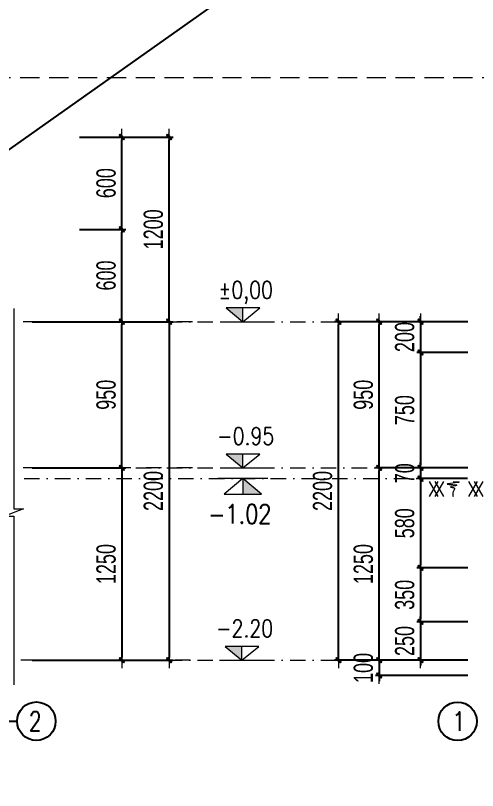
# Model space of a CAD drawing. Header units: millimetres. Extents: x -182770 to 489476, y -561170 to -280028.
# Drawn here: x -59981 to -56980, y -523806 to -518770 of the extents above; entities that cross this region are included whole.
import ezdxf
from ezdxf.enums import TextEntityAlignment as Align

# ---------------------------------------------------------------- set-up
doc = ezdxf.new("R2010")
doc.units = ezdxf.units.MM
doc.header["$MEASUREMENT"] = 0
doc.header["$PDMODE"] = 32
doc.linetypes.add('DASHDOT', pattern=[1, 0.5, -0.25, 0, -0.25])
doc.linetypes.add('HIDDEN', pattern=[0.375, 0.25, -0.125])
doc.layers.get('Defpoints').update_dxf_attribs({"color": 1})
doc.layers.add('KCS_Plotter', color=11, linetype='Continuous', plot=False)
for name, color, linetype, lineweight in [('LC Dim', 8, 'Continuous', 18), ('LC Hatch', 252, 'Continuous', 9), ('LC Khac', 4, 'Continuous', 9), ('LC MANH DUT', 35, 'HIDDEN', 5), ('LC Net manh', 133, 'Continuous', 5), ('LC Net truc', 79, 'DASHDOT', 13), ('LC Text1', 3, 'Continuous', 20), ('LC Text2', 7, 'Continuous', 25)]:
    doc.layers.add(name, color=color, linetype=linetype, lineweight=lineweight)
doc.styles.add('HOATBIF', font='hoatbif.shx', dxfattribs={"width": 0.7})
doc.styles.add('LC 3', font='vnsimli.shx', dxfattribs={"width": 0.75})
doc.styles.add('T1', font='Vnsimli.shx', dxfattribs={"width": 0.8})
doc.dimstyles.new('1-100(1-50)', dxfattribs={"dimscale": 50, "dimtxt": 2.5, "dimasz": 0.35, "dimexe": 0.5, "dimexo": 0, "dimgap": 0.8, "dimtad": 1, "dimdec": 0, "dimzin": 0, "dimdsep": 46, "dimtxsty": 'HOATBIF', "dimblk1": 'DOT', "dimblk2": 'DOT', "dimsah": 1, "dimcen": -1, "dimdle": 1, "dimclrd": 256, "dimclre": 256, "dimclrt": 4, "dimadec": 3, "dimazin": 2, "dimtfac": 0.333333, "dimtdec": 0, "dimtix": 1, "dimtmove": 2, "dimatfit": 3, "dimldrblk": 'DOT', "dimfxl": 1, "dimtvp": 0.833333, "dimtolj": 1, "dimtzin": 0, "dimarcsym": 0})

# ---------------------------------------------------------------- blocks, each defined once
blk = doc.blocks.new('DOT')
at = {"layer": 'LC Dim'}
blk.add_line((-3, 0), (3, 0), dxfattribs=at)
at = {"layer": 'LC Dim', "color": 4}
blk.add_line((-1, -1), (1, 1), dxfattribs=at)
blk.add_lwpolyline([(0.5, 1), (-1, -0.5), (-0.5, -1), (1, 0.5)], close=True, dxfattribs=at)
blk = doc.blocks.new('*D518')
at = {"layer": 'Defpoints', "color": 0, "ltscale": 2, "transparency": 16777216}
for p in [(-57043.6, -522959.4), (-57618.4, -523059.4), (-57043.6, -523059.4)]:
    blk.add_point(p, dxfattribs=at)
at = {"layer": 'LC Dim', "lineweight": -2, "ltscale": 2, "transparency": 16777216}
for p, q in [((-57618.4, -522941.9), (-57618.4, -522924.4)), ((-57043.6, -522959.4), (-57643.4, -522959.4)), ((-57618.4, -522959.4), (-57618.4, -523059.4)), ((-57043.6, -523059.4), (-57643.4, -523059.4)), ((-57618.4, -523076.9), (-57618.4, -523094.4))]:
    blk.add_line(p, q, dxfattribs=at)
at = {"layer": 'LC Dim', "lineweight": -2, "ltscale": 2, "transparency": 16777216, "xscale": 17.5, "yscale": 17.5, "zscale": 17.5}
for p, rotation in [((-57618.4, -522959.4), 270), ((-57618.4, -523059.4), 90)]:
    blk.add_blockref('DOT', p, dxfattribs=dict(at, rotation=rotation))
at = {"layer": 'LC Dim', "color": 4, "ltscale": 2, "transparency": 16777216, "insert": (-57720.9, -523009.4), "char_height": 125, "attachment_point": 5, "rotation": 90, "style": 'HOATBIF'}
blk.add_mtext('\\A1;100', dxfattribs=at)
blk = doc.blocks.new('_Dot')
at = {"color": 0, "linetype": 'ByBlock', "lineweight": -2}
blk.add_line((-0.5, 0), (-1, 0), dxfattribs=at)
at = {"color": 0, "linetype": 'ByBlock', "const_width": 0.5}
blk.add_lwpolyline([(-0.25, 0, 1), (0.25, 0, 1)], format="xyb", close=True, dxfattribs=at)
blk = doc.blocks.new('*D519')
at = {"layer": 'Defpoints', "color": 0, "ltscale": 2, "transparency": 16777216}
for p in [(-57618.4, -521709.4), (-57043.6, -521709.4), (-57043.6, -522959.4)]:
    blk.add_point(p, dxfattribs=at)
at = {"layer": 'LC Dim', "lineweight": -2, "ltscale": 2, "transparency": 16777216}
for p, q in [((-57043.6, -521709.4), (-57643.4, -521709.4)), ((-57618.4, -522941.9), (-57618.4, -521726.9)), ((-57043.6, -522959.4), (-57643.4, -522959.4))]:
    blk.add_line(p, q, dxfattribs=at)
at = {"layer": 'LC Dim', "lineweight": -2, "ltscale": 2, "transparency": 16777216, "xscale": 17.5, "yscale": 17.5, "zscale": 17.5}
for p, rotation in [((-57618.4, -521709.4), 90), ((-57618.4, -522959.4), 270)]:
    blk.add_blockref('DOT', p, dxfattribs=dict(at, rotation=rotation))
at = {"layer": 'LC Dim', "color": 4, "ltscale": 2, "transparency": 16777216, "insert": (-57720.9, -522334.4), "char_height": 125, "attachment_point": 5, "rotation": 90, "style": 'HOATBIF'}
blk.add_mtext('\\A1;1250', dxfattribs=at)
blk = doc.blocks.new('*D520')
at = {"layer": 'Defpoints', "color": 0, "ltscale": 2, "transparency": 16777216}
for p in [(-57618.4, -520759.4), (-57043.6, -520759.4), (-57043.6, -521709.4)]:
    blk.add_point(p, dxfattribs=at)
at = {"layer": 'LC Dim', "lineweight": -2, "ltscale": 2, "transparency": 16777216}
for p, q in [((-57043.6, -520759.4), (-57643.4, -520759.4)), ((-57618.4, -521691.9), (-57618.4, -520776.9)), ((-57043.6, -521709.4), (-57643.4, -521709.4))]:
    blk.add_line(p, q, dxfattribs=at)
at = {"layer": 'LC Dim', "lineweight": -2, "ltscale": 2, "transparency": 16777216, "xscale": 17.5, "yscale": 17.5, "zscale": 17.5}
for p, rotation in [((-57618.4, -520759.4), 90), ((-57618.4, -521709.4), 270)]:
    blk.add_blockref('DOT', p, dxfattribs=dict(at, rotation=rotation))
at = {"layer": 'LC Dim', "color": 4, "ltscale": 2, "transparency": 16777216, "insert": (-57720.9, -521234.4), "char_height": 125, "attachment_point": 5, "rotation": 90, "style": 'HOATBIF'}
blk.add_mtext('\\A1;950', dxfattribs=at)
blk = doc.blocks.new('mat dat')
at = {"layer": 'LC Net manh'}
for p, q in [((2, 0), (3.73, -3)), ((3.73, 0), (2, -3)), ((3.15, 0), (4.88, -3)), ((4.88, 0), (3.15, -3))]:
    blk.add_line(p, q, dxfattribs=at)
blk.add_spline([(0, 0), (-1.21, -0.12), (1.21, -0.52), (-0.75, -0.75), (0.58, -1.1), (-0.23, -1.33), (0.06, -2.19), (0, -3)], degree=3, dxfattribs=at)
blk = doc.blocks.new('*U374')
at = {"layer": 'LC Khac', "xscale": 32.00000000005184, "yscale": 32.00000000005184, "zscale": 32.00000000005184}
blk.add_blockref('mat dat', (-56.7, 48), dxfattribs=at)
blk = doc.blocks.new('*U373')
at = {"layer": 'LC Dim', "color": 0, "linetype": 'ByBlock', "lineweight": -2}
for p in [(0, 0), (256, 0)]:
    blk.add_blockref('*U374', p, dxfattribs=at)
blk = doc.blocks.new('*D445')
at = {"layer": 'Defpoints', "color": 0, "transparency": 16777216}
for p in [(-57044.4, -521779.4), (-57349.9, -522359.4), (-57043.6, -522359.4)]:
    blk.add_point(p, dxfattribs=at)
at = {"layer": 'LC Dim', "lineweight": -2, "transparency": 16777216}
for p, q in [((-57044.4, -521779.4), (-57374.9, -521779.4)), ((-57349.9, -521796.9), (-57349.9, -522341.9)), ((-57043.6, -522359.4), (-57374.9, -522359.4))]:
    blk.add_line(p, q, dxfattribs=at)
at = {"layer": 'LC Dim', "lineweight": -2, "transparency": 16777216, "xscale": 17.5, "yscale": 17.5, "zscale": 17.5}
for p, rotation in [((-57349.9, -521779.4), 90), ((-57349.9, -522359.4), 270)]:
    blk.add_blockref('DOT', p, dxfattribs=dict(at, rotation=rotation))
at = {"layer": 'LC Dim', "color": 4, "transparency": 16777216, "insert": (-57452.4, -522069.4), "char_height": 125, "attachment_point": 5, "rotation": 90, "style": 'HOATBIF'}
blk.add_mtext('\\A1;580', dxfattribs=at)
blk = doc.blocks.new('*D446')
at = {"layer": 'Defpoints', "color": 0, "transparency": 16777216}
for p in [(-57043.6, -522359.4), (-57349.9, -522709.4), (-57043.6, -522709.4)]:
    blk.add_point(p, dxfattribs=at)
at = {"layer": 'LC Dim', "lineweight": -2, "transparency": 16777216}
for p, q in [((-57043.6, -522359.4), (-57374.9, -522359.4)), ((-57349.9, -522376.9), (-57349.9, -522691.9)), ((-57043.6, -522709.4), (-57374.9, -522709.4))]:
    blk.add_line(p, q, dxfattribs=at)
at = {"layer": 'LC Dim', "lineweight": -2, "transparency": 16777216, "xscale": 17.5, "yscale": 17.5, "zscale": 17.5}
for p, rotation in [((-57349.9, -522359.4), 90), ((-57349.9, -522709.4), 270)]:
    blk.add_blockref('DOT', p, dxfattribs=dict(at, rotation=rotation))
at = {"layer": 'LC Dim', "color": 4, "transparency": 16777216, "insert": (-57452.4, -522534.4), "char_height": 125, "attachment_point": 5, "rotation": 90, "style": 'HOATBIF'}
blk.add_mtext('\\A1;350', dxfattribs=at)
blk = doc.blocks.new('*D447')
at = {"layer": 'Defpoints', "color": 0, "transparency": 16777216}
for p in [(-57043.6, -522709.4), (-57349.9, -522959.4), (-57043.6, -522959.4)]:
    blk.add_point(p, dxfattribs=at)
at = {"layer": 'LC Dim', "lineweight": -2, "transparency": 16777216}
for p, q in [((-57349.9, -522691.9), (-57349.9, -522674.4)), ((-57043.6, -522709.4), (-57374.9, -522709.4)), ((-57349.9, -522709.4), (-57349.9, -522959.4)), ((-57043.6, -522959.4), (-57374.9, -522959.4)), ((-57349.9, -522976.9), (-57349.9, -522994.4))]:
    blk.add_line(p, q, dxfattribs=at)
at = {"layer": 'LC Dim', "lineweight": -2, "transparency": 16777216, "xscale": 17.5, "yscale": 17.5, "zscale": 17.5}
for p, rotation in [((-57349.9, -522709.4), 270), ((-57349.9, -522959.4), 90)]:
    blk.add_blockref('DOT', p, dxfattribs=dict(at, rotation=rotation))
at = {"layer": 'LC Dim', "color": 4, "transparency": 16777216, "insert": (-57452.4, -522834.4), "char_height": 125, "attachment_point": 5, "rotation": 90, "style": 'HOATBIF'}
blk.add_mtext('\\A1;250', dxfattribs=at)
blk = doc.blocks.new('*D448')
at = {"layer": 'Defpoints', "color": 0, "transparency": 16777216}
for p in [(-57106.2, -521709.4), (-57349.9, -521779.4), (-57106.2, -521779.4)]:
    blk.add_point(p, dxfattribs=at)
at = {"layer": 'LC Dim', "lineweight": -2, "transparency": 16777216}
for p, q in [((-57106.2, -521709.4), (-57374.9, -521709.4)), ((-57349.9, -521691.9), (-57349.9, -521674.4)), ((-57349.9, -521709.4), (-57349.9, -521779.4)), ((-57106.2, -521779.4), (-57374.9, -521779.4)), ((-57349.9, -521796.9), (-57349.9, -521814.4))]:
    blk.add_line(p, q, dxfattribs=at)
at = {"layer": 'LC Dim', "lineweight": -2, "transparency": 16777216, "xscale": 17.5, "yscale": 17.5, "zscale": 17.5}
for p, rotation in [((-57349.9, -521709.4), 270), ((-57349.9, -521779.4), 90)]:
    blk.add_blockref('DOT', p, dxfattribs=dict(at, rotation=rotation))
at = {"layer": 'LC Dim', "color": 4, "transparency": 16777216, "insert": (-57452.4, -521744.4), "char_height": 125, "attachment_point": 5, "rotation": 90, "style": 'HOATBIF'}
blk.add_mtext('\\A1;70', dxfattribs=at)
blk = doc.blocks.new('*D449')
at = {"layer": 'Defpoints', "color": 0, "transparency": 16777216}
for p in [(-57043.6, -520759.4), (-57349.9, -520959.4), (-57043.6, -520959.4)]:
    blk.add_point(p, dxfattribs=at)
at = {"layer": 'LC Dim', "lineweight": -2, "transparency": 16777216}
for p, q in [((-57043.6, -520759.4), (-57374.9, -520759.4)), ((-57349.9, -520741.9), (-57349.9, -520724.4)), ((-57349.9, -520759.4), (-57349.9, -520959.4)), ((-57043.6, -520959.4), (-57374.9, -520959.4)), ((-57349.9, -520976.9), (-57349.9, -520994.4))]:
    blk.add_line(p, q, dxfattribs=at)
at = {"layer": 'LC Dim', "lineweight": -2, "transparency": 16777216, "xscale": 17.5, "yscale": 17.5, "zscale": 17.5}
for p, rotation in [((-57349.9, -520759.4), 270), ((-57349.9, -520959.4), 90)]:
    blk.add_blockref('DOT', p, dxfattribs=dict(at, rotation=rotation))
at = {"layer": 'LC Dim', "color": 4, "transparency": 16777216, "insert": (-57452.4, -520859.4), "char_height": 125, "attachment_point": 5, "rotation": 90, "style": 'HOATBIF'}
blk.add_mtext('\\A1;200', dxfattribs=at)
blk = doc.blocks.new('*D450')
at = {"layer": 'Defpoints', "color": 0, "transparency": 16777216}
for p in [(-57043.6, -520959.4), (-57349.9, -521709.4), (-57043.6, -521709.4)]:
    blk.add_point(p, dxfattribs=at)
at = {"layer": 'LC Dim', "lineweight": -2, "transparency": 16777216}
for p, q in [((-57043.6, -520959.4), (-57374.9, -520959.4)), ((-57349.9, -520976.9), (-57349.9, -521691.9)), ((-57043.6, -521709.4), (-57374.9, -521709.4))]:
    blk.add_line(p, q, dxfattribs=at)
at = {"layer": 'LC Dim', "lineweight": -2, "transparency": 16777216, "xscale": 17.5, "yscale": 17.5, "zscale": 17.5}
for p, rotation in [((-57349.9, -520959.4), 90), ((-57349.9, -521709.4), 270)]:
    blk.add_blockref('DOT', p, dxfattribs=dict(at, rotation=rotation))
at = {"layer": 'LC Dim', "color": 4, "transparency": 16777216, "insert": (-57452.4, -521334.4), "char_height": 125, "attachment_point": 5, "rotation": 90, "style": 'HOATBIF'}
blk.add_mtext('\\A1;750', dxfattribs=at)
blk = doc.blocks.new('*D472')
at = {"layer": 'Defpoints', "color": 0, "ltscale": 2, "transparency": 16777216}
for p in [(-59872.8, -520759.4), (-59289.4, -520759.4), (-59872.8, -521709.4)]:
    blk.add_point(p, dxfattribs=at)
at = {"layer": 'LC Dim', "lineweight": -2, "ltscale": 2, "transparency": 16777216}
for p, q in [((-59872.8, -520759.4), (-59264.4, -520759.4)), ((-59289.4, -521691.9), (-59289.4, -520776.9)), ((-59872.8, -521709.4), (-59264.4, -521709.4))]:
    blk.add_line(p, q, dxfattribs=at)
at = {"layer": 'LC Dim', "lineweight": -2, "ltscale": 2, "transparency": 16777216, "xscale": 17.5, "yscale": 17.5, "zscale": 17.5}
for p, rotation in [((-59289.4, -520759.4), 90), ((-59289.4, -521709.4), 270)]:
    blk.add_blockref('DOT', p, dxfattribs=dict(at, rotation=rotation))
at = {"layer": 'LC Dim', "color": 4, "ltscale": 2, "transparency": 16777216, "insert": (-59391.9, -521234.4), "char_height": 125, "attachment_point": 5, "rotation": 90, "style": 'HOATBIF'}
blk.add_mtext('\\A1;950', dxfattribs=at)
blk = doc.blocks.new('*D473')
at = {"layer": 'Defpoints', "color": 0, "ltscale": 2, "transparency": 16777216}
for p in [(-59565.7, -520159.4), (-59289.4, -520159.4), (-59565.7, -520759.4)]:
    blk.add_point(p, dxfattribs=at)
at = {"layer": 'LC Dim', "lineweight": -2, "ltscale": 2, "transparency": 16777216}
for p, q in [((-59565.7, -520159.4), (-59264.4, -520159.4)), ((-59289.4, -520741.9), (-59289.4, -520176.9)), ((-59565.7, -520759.4), (-59264.4, -520759.4))]:
    blk.add_line(p, q, dxfattribs=at)
at = {"layer": 'LC Dim', "lineweight": -2, "ltscale": 2, "transparency": 16777216, "xscale": 17.5, "yscale": 17.5, "zscale": 17.5}
for p, rotation in [((-59289.4, -520159.4), 90), ((-59289.4, -520759.4), 270)]:
    blk.add_blockref('DOT', p, dxfattribs=dict(at, rotation=rotation))
at = {"layer": 'LC Dim', "color": 4, "ltscale": 2, "transparency": 16777216, "insert": (-59391.9, -520459.4), "char_height": 125, "attachment_point": 5, "rotation": 90, "style": 'HOATBIF'}
blk.add_mtext('\\A1;600', dxfattribs=at)
blk = doc.blocks.new('*D474')
at = {"layer": 'Defpoints', "color": 0, "ltscale": 2, "transparency": 16777216}
for p in [(-59565.7, -519559.4), (-59289.4, -519559.4), (-59565.7, -520159.4)]:
    blk.add_point(p, dxfattribs=at)
at = {"layer": 'LC Dim', "lineweight": -2, "ltscale": 2, "transparency": 16777216}
for p, q in [((-59565.7, -519559.4), (-59264.4, -519559.4)), ((-59289.4, -520141.9), (-59289.4, -519576.9)), ((-59565.7, -520159.4), (-59264.4, -520159.4))]:
    blk.add_line(p, q, dxfattribs=at)
at = {"layer": 'LC Dim', "lineweight": -2, "ltscale": 2, "transparency": 16777216, "xscale": 17.5, "yscale": 17.5, "zscale": 17.5}
for p, rotation in [((-59289.4, -519559.4), 90), ((-59289.4, -520159.4), 270)]:
    blk.add_blockref('DOT', p, dxfattribs=dict(at, rotation=rotation))
at = {"layer": 'LC Dim', "color": 4, "ltscale": 2, "transparency": 16777216, "insert": (-59391.9, -519859.4), "char_height": 125, "attachment_point": 5, "rotation": 90, "style": 'HOATBIF'}
blk.add_mtext('\\A1;600', dxfattribs=at)
blk = doc.blocks.new('*D475')
at = {"layer": 'Defpoints', "color": 0, "ltscale": 2, "transparency": 16777216}
for p in [(-59565.7, -519559.4), (-58982.3, -519559.4), (-59565.7, -520759.4)]:
    blk.add_point(p, dxfattribs=at)
at = {"layer": 'LC Dim', "lineweight": -2, "ltscale": 2, "transparency": 16777216}
for p, q in [((-59565.7, -519559.4), (-58957.3, -519559.4)), ((-58982.3, -520741.9), (-58982.3, -519576.9)), ((-59565.7, -520759.4), (-58957.3, -520759.4))]:
    blk.add_line(p, q, dxfattribs=at)
at = {"layer": 'LC Dim', "lineweight": -2, "ltscale": 2, "transparency": 16777216, "xscale": 17.5, "yscale": 17.5, "zscale": 17.5}
for p, rotation in [((-58982.3, -519559.4), 90), ((-58982.3, -520759.4), 270)]:
    blk.add_blockref('DOT', p, dxfattribs=dict(at, rotation=rotation))
at = {"layer": 'LC Dim', "color": 4, "ltscale": 2, "transparency": 16777216, "insert": (-59084.8, -520159.4), "char_height": 125, "attachment_point": 5, "rotation": 90, "style": 'HOATBIF'}
blk.add_mtext('\\A1;1200', dxfattribs=at)
blk = doc.blocks.new('*D476')
at = {"layer": 'Defpoints', "color": 0, "ltscale": 2, "transparency": 16777216}
for p in [(-59872.8, -521709.4), (-59872.8, -522959.4), (-59289.4, -522959.4)]:
    blk.add_point(p, dxfattribs=at)
at = {"layer": 'LC Dim', "lineweight": -2, "ltscale": 2, "transparency": 16777216}
for p, q in [((-59872.8, -521709.4), (-59264.4, -521709.4)), ((-59289.4, -521726.9), (-59289.4, -522941.9)), ((-59872.8, -522959.4), (-59264.4, -522959.4))]:
    blk.add_line(p, q, dxfattribs=at)
at = {"layer": 'LC Dim', "lineweight": -2, "ltscale": 2, "transparency": 16777216, "xscale": 17.5, "yscale": 17.5, "zscale": 17.5}
for p, rotation in [((-59289.4, -521709.4), 90), ((-59289.4, -522959.4), 270)]:
    blk.add_blockref('DOT', p, dxfattribs=dict(at, rotation=rotation))
at = {"layer": 'LC Dim', "color": 4, "ltscale": 2, "transparency": 16777216, "insert": (-59391.9, -522334.4), "char_height": 125, "attachment_point": 5, "rotation": 90, "style": 'HOATBIF'}
blk.add_mtext('\\A1;1250', dxfattribs=at)
blk = doc.blocks.new('Caodo1')
at = {"layer": 'LC Text1'}
blk.add_hatch(color=4, dxfattribs=at).paths.add_polyline_path([(0, 200), (0, 0), (243, 200)])
at = {"layer": 'LC Text1', "color": 4}
for p, q in [((0, 0), (0, 200)), ((324, 0), (-324, 0))]:
    blk.add_line(p, q, dxfattribs=at)
blk.add_lwpolyline([(-243, 200), (243, 200), (0, 0), (0, 0)], close=True, dxfattribs=at)
at = {"layer": 'LC Text1', "color": 4, "style": 'T1', "width": 0.8}
blk.add_attdef('%%P0,00', text='', height=250, dxfattribs=at).set_placement((-39, 460), align=Align.MIDDLE_CENTER)
blk = doc.blocks.new('*D521')
at = {"layer": 'Defpoints', "color": 0, "transparency": 16777216}
for p in [(-59872.8, -520759.4), (-59872.8, -522959.4), (-58982.3, -522959.4)]:
    blk.add_point(p, dxfattribs=at)
at = {"layer": 'LC Hatch', "lineweight": -2, "transparency": 16777216}
for p, q in [((-59872.8, -520759.4), (-58957.3, -520759.4)), ((-58982.3, -520776.9), (-58982.3, -522941.9)), ((-59872.8, -522959.4), (-58957.3, -522959.4))]:
    blk.add_line(p, q, dxfattribs=at)
at = {"layer": 'LC Hatch', "lineweight": -2, "transparency": 16777216, "xscale": 17.5, "yscale": 17.5, "zscale": 17.5}
for p, rotation in [((-58982.3, -520759.4), 90), ((-58982.3, -522959.4), 270)]:
    blk.add_blockref('DOT', p, dxfattribs=dict(at, rotation=rotation))
at = {"layer": 'LC Hatch', "color": 4, "transparency": 16777216, "insert": (-59084.8, -521859.4), "char_height": 125, "attachment_point": 5, "rotation": 90, "style": 'HOATBIF'}
blk.add_mtext('\\A1;2200', dxfattribs=at)
blk = doc.blocks.new('*D522')
at = {"layer": 'Defpoints', "color": 0, "transparency": 16777216}
for p in [(-57883.3, -520759.4), (-57043.6, -520759.4), (-57043.6, -522959.4)]:
    blk.add_point(p, dxfattribs=at)
at = {"layer": 'LC Hatch', "lineweight": -2, "transparency": 16777216}
for p, q in [((-57043.6, -520759.4), (-57908.3, -520759.4)), ((-57883.3, -522941.9), (-57883.3, -520776.9)), ((-57043.6, -522959.4), (-57908.3, -522959.4))]:
    blk.add_line(p, q, dxfattribs=at)
at = {"layer": 'LC Hatch', "lineweight": -2, "transparency": 16777216, "xscale": 17.5, "yscale": 17.5, "zscale": 17.5}
for p, rotation in [((-57883.3, -520759.4), 90), ((-57883.3, -522959.4), 270)]:
    blk.add_blockref('DOT', p, dxfattribs=dict(at, rotation=rotation))
at = {"layer": 'LC Hatch', "color": 4, "transparency": 16777216, "insert": (-57985.8, -521859.4), "char_height": 125, "attachment_point": 5, "rotation": 90, "style": 'HOATBIF'}
blk.add_mtext('\\A1;2200', dxfattribs=at)

msp = doc.modelspace()

# ---------------------------------------------------------------- linework, layer by layer
at = {"layer": 'KCS_Plotter'}
msp.add_line((-71049.6, -527438.8), (-50049.6, -512588.8), dxfattribs=at)
at = {"layer": 'LC MANH DUT', "ltscale": 500}
msp.add_line((-70449.6, -519172.9), (-52074.6, -519172.9), dxfattribs=at)
at = {"layer": 'LC Net manh', "ltscale": 2}
msp.add_lwpolyline([(-59991.3, -520674), (-59991.3, -521975.5), (-59929.7, -521975.5), (-60051.3, -522023.8), (-59991.3, -522023.8), (-59991.3, -523118.3)], dxfattribs=at)
at = {"layer": 'LC Net truc', "ltscale": 200}
for p, q in [((-58831.7, -520759.4), (-59931.4, -520759.4)), ((-59198.2, -520759.4), (-57888.2, -520759.4)), ((-58831.7, -521709.4), (-59931.4, -521709.4)), ((-59198.2, -521709.4), (-57552.8, -521709.4)), ((-59924.5, -521779.4), (-57044.4, -521779.4)), ((-58845.7, -522959.4), (-59945.3, -522959.4)), ((-59198.2, -522959.4), (-57888.2, -522959.4))]:
    msp.add_line(p, q, dxfattribs=at)
at = {"layer": 'LC Text2', "ltscale": 100}
for centre in [(-59844.9, -523355.7), (-57109.3, -523356.2)]:
    msp.add_circle(centre, 125, dxfattribs=at)

# ---------------------------------------------------------------- block references
at = {"layer": 'LC Dim', "xscale": -1}
msp.add_blockref('*U373', (-56938.4, -521846.5), dxfattribs=at)
at = {"layer": 'LC Text1'}
ref = msp.add_blockref('Caodo1', (-58503.6, -520759.4), dxfattribs=dict(at, xscale=-0.45, yscale=0.45, zscale=0.45))
ref.add_attrib('%%P0,00', '%%p0,00', dxfattribs={"layer": 'LC Text2', "height": 112.5, "style": 'T1', "width": 0.8}).set_placement((-58486, -520552.6), align=Align.MIDDLE_CENTER)
ref = msp.add_blockref('Caodo1', (-58503.1, -521709.4), dxfattribs=dict(at, xscale=-0.45, yscale=0.45, zscale=0.45))
ref.add_attrib('%%P0,00', '-0.95', dxfattribs={"layer": 'LC Text2', "height": 112.5, "style": 'T1', "width": 0.8}).set_placement((-58485.5, -521502.6), align=Align.MIDDLE_CENTER)
ref = msp.add_blockref('Caodo1', (-58504, -521779.4), dxfattribs=dict(at, xscale=-0.5, yscale=0.5, zscale=0.5, rotation=180))
ref.add_attrib('%%P0,00', '-1.02', dxfattribs={"layer": 'LC Text2', "height": 125, "style": 'T1', "width": 0.8}).set_placement((-58523.5, -522009.2), align=Align.MIDDLE_CENTER)
ref = msp.add_blockref('Caodo1', (-58510.1, -522959.4), dxfattribs=dict(at, xscale=-0.45, yscale=0.45, zscale=0.45))
ref.add_attrib('%%P0,00', '-2.20', dxfattribs={"layer": 'LC Text2', "height": 112.5, "style": 'T1', "width": 0.8}).set_placement((-58492.6, -522752.6), align=Align.MIDDLE_CENTER)

# ---------------------------------------------------------------- texts
at = {"layer": 'LC Text2', "ltscale": 100, "style": 'LC 3', "width": 0.75}
for s, p in [('2', (-59852.4, -523355.7)), ('1', (-57101.8, -523356.2))]:
    msp.add_text(s, height=125, dxfattribs=at).set_placement(p, align=Align.MIDDLE_CENTER)

# ---------------------------------------------------------------- dimensions: what is measured, and where the dimension line sits
at = {"layer": 'LC Dim', "ltscale": 2}
for base, p1, p2, picture, middle in [((-59289.4, -519559.4), (-59565.7, -520159.4), (-59565.7, -519559.4), '*D474', (-59391.9, -519859.4)), ((-58982.3, -519559.4), (-59565.7, -520759.4), (-59565.7, -519559.4), '*D475', (-59084.8, -520159.4)), ((-59289.4, -520159.4), (-59565.7, -520759.4), (-59565.7, -520159.4), '*D473', (-59391.9, -520459.4)), ((-59289.4, -520759.4), (-59872.8, -521709.4), (-59872.8, -520759.4), '*D472', (-59391.9, -521234.4)), ((-57618.4, -520759.4), (-57043.6, -521709.4), (-57043.6, -520759.4), '*D520', (-57720.9, -521234.4)), ((-59289.4, -522959.4), (-59872.8, -521709.4), (-59872.8, -522959.4), '*D476', (-59391.9, -522334.4)), ((-57618.4, -521709.4), (-57043.6, -522959.4), (-57043.6, -521709.4), '*D519', (-57720.9, -522334.4)), ((-57618.4, -523059.4), (-57043.6, -522959.4), (-57043.6, -523059.4), '*D518', (-57720.9, -523009.4))]:
    dim = msp.add_linear_dim(base=base, p1=p1, p2=p2, angle=90, dimstyle='1-100(1-50)', dxfattribs=at)
    dim.commit()
    dim.dimension.update_dxf_attribs({"geometry": picture, "text_midpoint": middle})
at = {"layer": 'LC Dim'}
for base, p1, p2, picture, middle in [((-57349.9, -520959.4), (-57043.6, -520759.4), (-57043.6, -520959.4), '*D449', (-57452.4, -520859.4)), ((-57349.9, -521709.4), (-57043.6, -520959.4), (-57043.6, -521709.4), '*D450', (-57452.4, -521334.4)), ((-57349.9, -521779.4), (-57106.2, -521709.4), (-57106.2, -521779.4), '*D448', (-57452.4, -521744.4)), ((-57349.9, -522359.4), (-57044.4, -521779.4), (-57043.6, -522359.4), '*D445', (-57452.4, -522069.4)), ((-57349.9, -522709.4), (-57043.6, -522359.4), (-57043.6, -522709.4), '*D446', (-57452.4, -522534.4)), ((-57349.9, -522959.4), (-57043.6, -522709.4), (-57043.6, -522959.4), '*D447', (-57452.4, -522834.4))]:
    dim = msp.add_linear_dim(base=base, p1=p1, p2=p2, angle=90, dimstyle='1-100(1-50)', dxfattribs=at)
    dim.commit()
    dim.dimension.update_dxf_attribs({"geometry": picture, "text_midpoint": middle})
at = {"layer": 'LC Hatch'}
for base, p1, p2, picture, middle in [((-58982.3, -522959.4), (-59872.8, -520759.4), (-59872.8, -522959.4), '*D521', (-59084.8, -521859.4)), ((-57883.3, -520759.4), (-57043.6, -522959.4), (-57043.6, -520759.4), '*D522', (-57985.8, -521859.4))]:
    dim = msp.add_linear_dim(base=base, p1=p1, p2=p2, angle=90, dimstyle='1-100(1-50)', dxfattribs=at)
    dim.commit()
    dim.dimension.update_dxf_attribs({"geometry": picture, "text_midpoint": middle})

# ---------------------------------------------------------------- leaders
at = {"layer": 'LC Dim', "ltscale": 2}
msp.add_leader([(-60850.5, -522905.2), (-60631.5, -523355.7), (-59969.9, -523355.7)], dimstyle='1-100(1-50)', override={"dimasz": 0.7}, dxfattribs=at)

doc.saveas('drawing.dxf')
